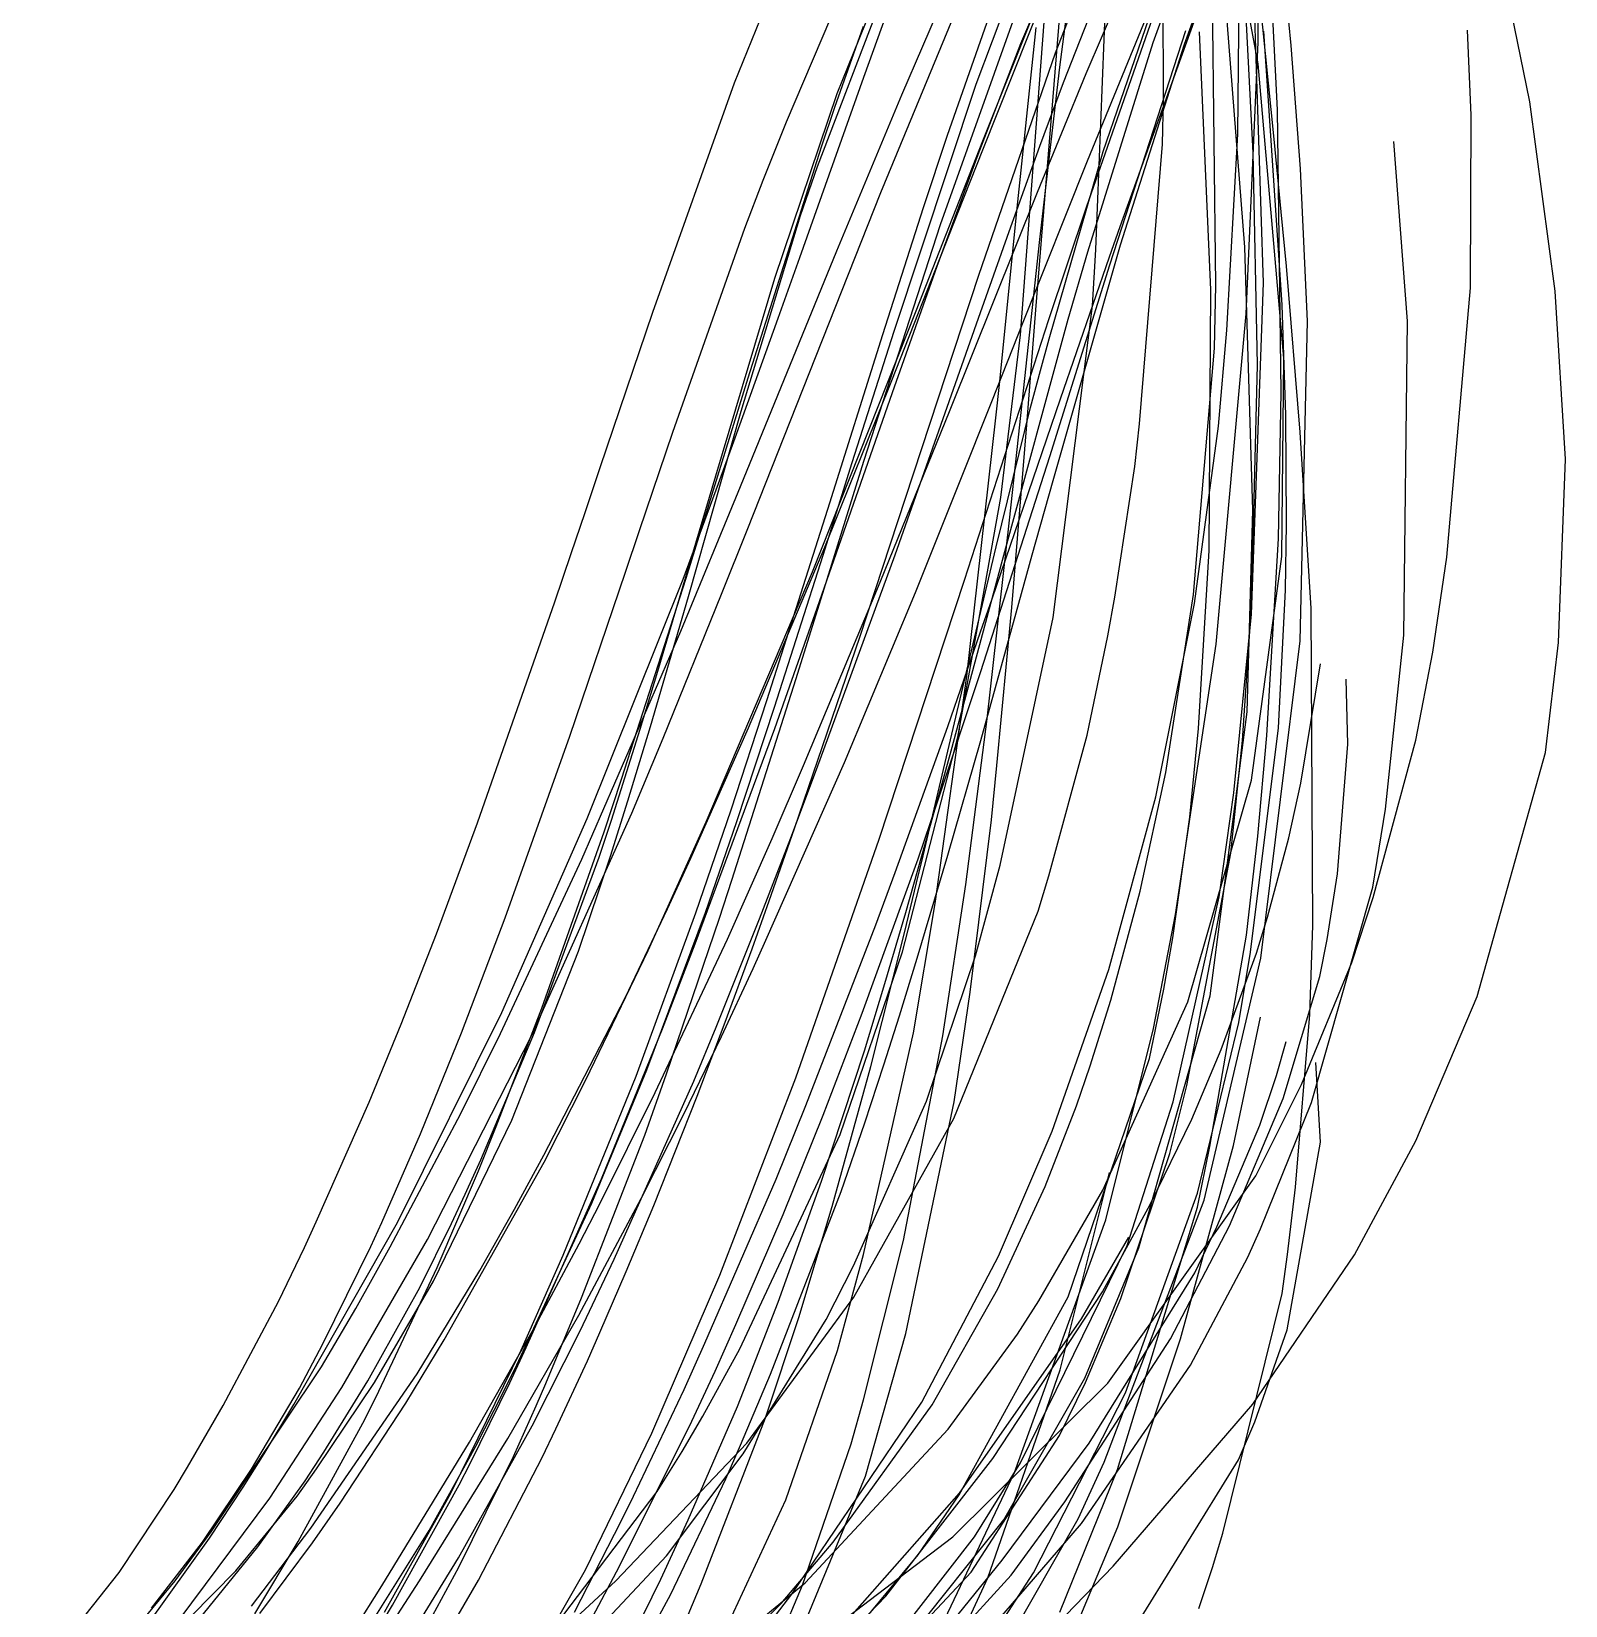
# Model space of a CAD drawing. Header units: metres. Extents: x -307 to 280, y -97 to 158.
# Drawn here: x -217.1 to -157.4, y -1 to 60.2 of the extents above; entities that cross this region are included whole.
import ezdxf

# ---------------------------------------------------------------- set-up
doc = ezdxf.new("R2010")
doc.units = ezdxf.units.M

msp = doc.modelspace()

# ---------------------------------------------------------------- linework, layer by layer
for p, q in [((-169.377, 58.934, -1506.978), (-171.909, 72.442, -1498.086)), ((-169.388, 59.781, -1478.871), (-169.228, 72.316, -1467.959)), ((-158.823, 57.464, -1500.687), (-161.375, 69.963, -1491.151)), ((-173.061, 57.547, -1491.134), (-173.103, 69.045, -1482.894)), ((-178.609, 59.725, -1473.738), (-174.952, 68.407, -1461.247)), ((-189.745, 58.196, -1456.198), (-185.936, 67.622, -1442.926)), ((-169.575, 55.479, -1493.192), (-170.204, 67.538, -1485.144)), ((-177.262, 59.366, -1474.58), (-174.282, 67.063, -1463.637)), ((-180.348, 58.146, -1492.619), (-177.212, 66.488, -1480.963)), ((-180.095, 55.946, -1466.138), (-176.423, 65.112, -1455.04)), ((-176.95, 58.209, -1476.617), (-174.526, 64.399, -1467.972)), ((-176.069, 58.561, -1483.166), (-173.568, 64.408, -1473.922)), ((-176.026, 55.162, -1485.32), (-172.266, 64.329, -1471.349)), ((-173.468, 59.77, -1467.06), (-171.794, 64.396, -1459.931)), ((-169.18, 50.417, -1497.05), (-169.615, 63.699, -1488.43)), ((-175.416, 55.526, -1472.607), (-172.782, 63.182, -1460.743)), ((-172.25, 59.705, -1466.001), (-170.903, 63.406, -1460.29)), ((-183.247, 57.732, -1461.683), (-181.128, 62.638, -1455.62)), ((-175.696, 51.718, -1499.901), (-175.257, 62.675, -1493.942)), ((-171.03, 50.32, -1494.855), (-171.173, 62.605, -1486.37)), ((-170.178, 56.208, -1498.165), (-170.116, 62.677, -1494.543)), ((-168.098, 59.654, -1480.528), (-168.379, 62.55, -1477.794)), ((-187.732, 56.682, -1470.608), (-185.347, 62.283, -1462.395)), ((-176.065, 53.361, -1472.963), (-172.897, 62.408, -1462.646)), ((-168.762, 56.009, -1475.822), (-169.4, 62.27, -1470.05)), ((-186.525, 54.952, -1467.462), (-184.017, 61.491, -1457.877)), ((-184.061, 53.929, -1464.965), (-180.947, 61.46, -1455.668)), ((-181.744, 52.685, -1490.266), (-178.522, 61.722, -1478.643)), ((-181.46, 56.162, -1497.151), (-179.571, 61.575, -1489.859)), ((-180.094, 55.59, -1466.338), (-177.699, 61.592, -1458.955)), ((-178.632, 48.395, -1501.856), (-177.644, 61.408, -1494.378)), ((-174.751, 52.613, -1489.714), (-171.496, 61.642, -1476.502)), ((-169.899, 51.808, -1503.01), (-170.659, 61.452, -1496.98)), ((-168.629, 57.153, -1479.068), (-168.862, 61.628, -1475.328)), ((-185.755, 57.785, -1457.133), (-184.438, 61.045, -1452.164)), ((-184.715, 58.418, -1464.867), (-183.819, 60.897, -1461.858)), ((-178.024, 49.374, -1477.588), (-177.095, 60.843, -1465.293)), ((-185.844, 57.256, -1491.239), (-184.733, 60.407, -1486.935)), ((-178.778, 53.082, -1470.297), (-178.012, 60.357, -1462.318)), ((-177.093, 58.809, -1461.772), (-176.859, 60.593, -1459.807)), ((-175.149, 51.122, -1489.995), (-172.194, 60.235, -1476.784)), ((-171.228, 50.151, -1502.811), (-171.662, 60.181, -1496.611)), ((-168.45, 49.564, -1489.497), (-169.158, 60.211, -1481.014)), ((-161.104, 56.944, -1493.33), (-161.236, 60.242, -1491.181)), ((-180.276, 55.409, -1479.61), (-178.609, 59.725, -1473.738)), ((-176.006, 51.625, -1479.105), (-173.468, 59.77, -1467.06)), ((-174.734, 51.904, -1477.58), (-172.25, 59.705, -1466.001)), ((-169.845, 49.216, -1487.096), (-169.388, 59.781, -1478.871)), ((-167.733, 54.855, -1484.798), (-168.098, 59.654, -1480.528)), ((-180.246, 50.714, -1485.786), (-177.262, 59.366, -1474.58)), ((-177.877, 52.106, -1468.916), (-177.093, 58.809, -1461.772)), ((-168.379, 47.49, -1513.726), (-169.377, 58.934, -1506.978)), ((-192.921, 49.276, -1468.102), (-189.745, 58.196, -1456.198)), ((-187.21, 51.403, -1473.068), (-184.715, 58.418, -1464.867)), ((-177.968, 53.944, -1490.264), (-176.069, 58.561, -1483.166)), ((-177.873, 55.738, -1479.936), (-176.95, 58.209, -1476.617)), ((-188.178, 50.607, -1467.32), (-185.755, 57.785, -1457.133)), ((-185.768, 51.666, -1468.887), (-183.247, 57.732, -1461.683)), ((-183.544, 48.539, -1504.884), (-180.348, 58.146, -1492.619)), ((-173.098, 55.81, -1492.314), (-173.061, 57.547, -1491.134)), ((-186.372, 55.708, -1493.303), (-185.844, 57.256, -1491.239)), ((-168.485, 46.166, -1487.4), (-168.629, 57.153, -1479.068)), ((-161.119, 50.229, -1497.58), (-161.104, 56.944, -1493.33)), ((-157.827, 50.097, -1506.142), (-158.823, 57.464, -1500.687)), ((-188.632, 54.415, -1473.807), (-187.732, 56.682, -1470.608)), ((-189.219, 46.723, -1504.295), (-186.372, 55.708, -1493.303)), ((-182.68, 49.339, -1473.735), (-180.095, 55.946, -1466.138)), ((-182.396, 53.357, -1500.794), (-181.46, 56.162, -1497.151)), ((-179.073, 52.422, -1484.238), (-177.873, 55.738, -1479.936)), ((-173.996, 44.938, -1498.973), (-173.098, 55.81, -1492.314)), ((-170.598, 48.579, -1501.85), (-170.178, 56.208, -1498.165)), ((-168.485, 53.187, -1478.352), (-168.762, 56.009, -1475.822)), ((-163.572, 48.937, -1506.434), (-164.101, 55.915, -1500.234)), ((-181.868, 51.07, -1485.253), (-180.276, 55.409, -1479.61)), ((-181.047, 53.17, -1469.247), (-180.094, 55.59, -1466.338)), ((-178.521, 48.891, -1494.589), (-176.026, 55.162, -1485.32)), ((-177.517, 48.244, -1483.385), (-175.416, 55.526, -1472.607)), ((-169.41, 47.234, -1498.506), (-169.575, 55.479, -1493.192)), ((-187.184, 53.046, -1470.144), (-186.525, 54.952, -1467.462)), ((-167.46, 48.936, -1489.661), (-167.733, 54.855, -1484.798)), ((-189.343, 52.55, -1476.375), (-188.632, 54.415, -1473.807)), ((-187.59, 45.036, -1475.34), (-184.061, 53.929, -1464.965)), ((-181.367, 45.485, -1502.662), (-177.968, 53.944, -1490.264)), ((-183.985, 48.413, -1506.911), (-182.396, 53.357, -1500.794)), ((-177.527, 48.991, -1477.725), (-176.065, 53.361, -1472.963)), ((-189.487, 45.437, -1480.072), (-187.184, 53.046, -1470.144)), ((-184.714, 43.484, -1500.928), (-181.744, 52.685, -1490.266)), ((-183.625, 46.626, -1476.829), (-181.047, 53.17, -1469.247)), ((-179.436, 46.585, -1477.186), (-178.778, 53.082, -1470.297)), ((-168.285, 51.071, -1480.218), (-168.485, 53.187, -1478.352)), ((-192.143, 44.612, -1486.527), (-189.343, 52.55, -1476.375)), ((-180.265, 49.054, -1488.445), (-179.073, 52.422, -1484.238)), ((-178.757, 43.945, -1477.287), (-177.877, 52.106, -1468.916)), ((-175.167, 51.43, -1491.41), (-174.751, 52.613, -1489.714)), ((-189.514, 42.5, -1479.186), (-185.768, 51.666, -1468.887)), ((-177.362, 42.735, -1490.538), (-174.734, 51.904, -1477.58)), ((-177.065, 45.917, -1499.092), (-175.167, 51.43, -1491.41)), ((-176.768, 49.011, -1482.885), (-176.006, 51.625, -1479.105)), ((-175.832, 49.521, -1500.998), (-175.696, 51.718, -1499.901)), ((-169.595, 41.584, -1508.785), (-169.899, 51.808, -1503.01)), ((-188.049, 49.042, -1475.766), (-187.21, 51.403, -1473.068)), ((-183.608, 46.157, -1491.331), (-181.868, 51.07, -1485.253)), ((-177.488, 43.675, -1500.276), (-175.149, 51.122, -1489.995)), ((-167.751, 44.616, -1485.71), (-168.285, 51.071, -1480.218)), ((-190.474, 42.922, -1477.34), (-188.178, 50.607, -1467.32)), ((-183.098, 42.048, -1495.978), (-180.246, 50.714, -1485.786)), ((-171.084, 47.881, -1496.45), (-171.03, 50.32, -1494.855)), ((-169.642, 37.544, -1505.047), (-169.18, 50.417, -1497.05)), ((-162.05, 39.76, -1503.909), (-161.119, 50.229, -1497.58)), ((-171.292, 40.013, -1508.444), (-171.228, 50.151, -1502.811)), ((-157.429, 43.561, -1510.799), (-157.827, 50.097, -1506.142)), ((-194.97, 43.246, -1475.833), (-192.921, 49.276, -1468.102)), ((-189.721, 44.398, -1480.943), (-188.049, 49.042, -1475.766)), ((-186.72, 39.19, -1484.681), (-182.68, 49.339, -1473.735)), ((-183.503, 39.851, -1498.977), (-180.265, 49.054, -1488.445)), ((-180.808, 38.864, -1488.073), (-177.527, 48.991, -1477.725)), ((-179.276, 39.826, -1495.618), (-176.768, 49.011, -1482.885)), ((-178.375, 44.9, -1482.227), (-178.024, 49.374, -1477.588)), ((-177.351, 37.406, -1506.006), (-175.832, 49.521, -1500.998)), ((-171.016, 36.365, -1495.967), (-169.845, 49.216, -1487.096)), ((-168.308, 45.276, -1492.58), (-168.45, 49.564, -1489.497)), ((-186.118, 41.617, -1514.73), (-183.985, 48.413, -1506.911)), ((-185.168, 43.438, -1510.992), (-183.544, 48.539, -1504.884)), ((-179.741, 45.809, -1499.06), (-178.521, 48.891, -1494.589)), ((-179.392, 42.069, -1504.884), (-178.632, 48.395, -1501.856)), ((-170.924, 44.845, -1503.478), (-170.598, 48.579, -1501.85)), ((-167.745, 36.506, -1498.376), (-167.46, 48.936, -1489.661)), ((-163.715, 36.716, -1516.505), (-163.572, 48.937, -1506.434)), ((-177.852, 47.013, -1485.177), (-177.517, 48.244, -1483.385)), ((-171.893, 38.302, -1502.198), (-171.084, 47.881, -1496.45)), ((-169.648, 37.853, -1504.388), (-169.41, 47.234, -1498.506)), ((-168.469, 39.782, -1517.826), (-168.379, 47.49, -1513.726)), ((-191.631, 38.933, -1512.896), (-189.219, 46.723, -1504.295)), ((-186.234, 40.144, -1484.014), (-183.625, 46.626, -1476.829)), ((-179.58, 45.167, -1478.671), (-179.436, 46.585, -1477.186)), ((-178.234, 45.574, -1487.253), (-177.852, 47.013, -1485.177)), ((-186.442, 38.034, -1500.619), (-183.608, 46.157, -1491.331)), ((-179.732, 38.138, -1509.397), (-177.065, 45.917, -1499.092)), ((-168.598, 40.486, -1491.398), (-168.485, 46.166, -1487.4)), ((-191.541, 38.228, -1488.726), (-189.487, 45.437, -1480.072)), ((-184.079, 38.781, -1511.955), (-181.367, 45.485, -1502.662)), ((-180.994, 42.653, -1503.563), (-179.741, 45.809, -1499.06)), ((-179.579, 40.157, -1494.852), (-178.234, 45.574, -1487.253)), ((-189.235, 40.871, -1480.024), (-187.59, 45.036, -1475.34)), ((-180.71, 35.126, -1488.879), (-179.58, 45.167, -1478.671)), ((-178.964, 37.803, -1489.363), (-178.375, 44.9, -1482.227)), ((-174.186, 43.282, -1499.939), (-173.996, 44.938, -1498.973)), ((-171.853, 37.946, -1506.088), (-170.924, 44.845, -1503.478)), ((-168.282, 41.057, -1495.388), (-168.308, 45.276, -1492.58)), ((-193.443, 40.794, -1491.145), (-192.143, 44.612, -1486.527)), ((-190.369, 42.617, -1482.895), (-189.721, 44.398, -1480.943)), ((-167.328, 37.756, -1491.309), (-167.751, 44.616, -1485.71)), ((-186.267, 38.517, -1506.291), (-184.714, 43.484, -1500.928)), ((-180.168, 35.309, -1511.198), (-177.488, 43.675, -1500.276)), ((-179.051, 41.197, -1480.056), (-178.757, 43.945, -1477.287)), ((-157.697, 36.434, -1515.579), (-157.429, 43.561, -1510.799)), ((-195.561, 41.493, -1478.043), (-194.97, 43.246, -1475.833)), ((-192.766, 35.195, -1486.612), (-190.474, 42.922, -1477.34)), ((-186.307, 39.827, -1515.131), (-185.168, 43.438, -1510.992)), ((-174.961, 38.197, -1502.756), (-174.186, 43.282, -1499.939)), ((-191.841, 36.87, -1485.246), (-189.514, 42.5, -1479.186)), ((-191.752, 38.899, -1486.892), (-190.369, 42.617, -1482.895)), ((-182.712, 38.379, -1509.515), (-180.994, 42.653, -1503.563)), ((-178.168, 39.841, -1494.524), (-177.362, 42.735, -1490.538)), ((-184.865, 36.683, -1501.852), (-183.098, 42.048, -1495.978)), ((-181.068, 32.761, -1508.462), (-179.392, 42.069, -1504.884)), ((-196.098, 39.895, -1480.036), (-195.561, 41.493, -1478.043)), ((-188.487, 34.178, -1522.527), (-186.118, 41.617, -1514.73)), ((-179.928, 33.47, -1487.659), (-179.051, 41.197, -1480.056)), ((-169.813, 33.745, -1512.858), (-169.595, 41.584, -1508.785)), ((-168.32, 38.474, -1497.011), (-168.282, 41.057, -1495.388)), ((-193.99, 39.173, -1493.057), (-193.443, 40.794, -1491.145)), ((-190.252, 38.309, -1482.847), (-189.235, 40.871, -1480.024)), ((-169.051, 32.82, -1496.391), (-168.598, 40.486, -1491.398)), ((-196.732, 38.012, -1482.36), (-196.098, 39.895, -1480.036)), ((-189.201, 33.113, -1491.44), (-186.234, 40.144, -1484.014)), ((-188.194, 33.927, -1521.478), (-186.307, 39.827, -1515.131)), ((-186.556, 31.497, -1507.611), (-183.503, 39.851, -1498.977)), ((-180.771, 35.126, -1501.672), (-179.579, 40.157, -1494.852)), ((-180.48, 35.35, -1501.613), (-179.276, 39.826, -1495.618)), ((-178.792, 37.586, -1497.583), (-178.168, 39.841, -1494.524)), ((-171.703, 33.096, -1511.994), (-171.292, 40.013, -1508.444)), ((-196.16, 32.789, -1500.17), (-193.99, 39.173, -1493.057)), ((-190.855, 29.456, -1494.494), (-186.72, 39.19, -1484.681)), ((-169.636, 31.082, -1521.885), (-168.469, 39.782, -1517.826)), ((-162.596, 36.065, -1506.085), (-162.05, 39.76, -1503.909)), ((-195.483, 29.586, -1496.402), (-191.752, 38.899, -1486.892)), ((-194.139, 31.122, -1520.636), (-191.631, 38.933, -1512.896)), ((-187.064, 31.647, -1521.147), (-184.079, 38.781, -1511.955)), ((-184.117, 28.782, -1497.678), (-180.808, 38.864, -1488.073)), ((-199.747, 29.423, -1492.503), (-196.732, 38.012, -1482.36)), ((-193.016, 33.168, -1494.445), (-191.541, 38.228, -1488.726)), ((-192.524, 32.716, -1488.801), (-190.252, 38.309, -1482.847)), ((-188.186, 33.092, -1505.911), (-186.442, 38.034, -1500.619)), ((-187.349, 35.037, -1509.875), (-186.267, 38.517, -1506.291)), ((-185.467, 31.767, -1518.293), (-182.712, 38.379, -1509.515)), ((-180.177, 36.846, -1511.071), (-179.732, 38.138, -1509.397)), ((-175.226, 36.693, -1503.564), (-174.961, 38.197, -1502.756)), ((-172.976, 31.386, -1506.005), (-171.893, 38.302, -1502.198)), ((-168.593, 33.113, -1500.084), (-168.32, 38.474, -1497.011)), ((-180.174, 32.625, -1504.13), (-178.792, 37.586, -1497.583)), ((-179.542, 31.655, -1495.378), (-178.964, 37.803, -1489.363)), ((-179.42, 27.776, -1509.196), (-177.351, 37.406, -1506.006)), ((-173.358, 30.431, -1508.434), (-171.853, 37.946, -1506.088)), ((-170.324, 30.59, -1509.257), (-169.642, 37.544, -1505.047)), ((-169.994, 32.629, -1507.607), (-169.648, 37.853, -1504.388)), ((-167.259, 25.427, -1500.799), (-167.328, 37.756, -1491.309)), ((-195.693, 28.004, -1494.297), (-191.841, 36.87, -1485.246)), ((-181.458, 33.173, -1515.711), (-180.177, 36.846, -1511.071)), ((-187.414, 29.199, -1509.381), (-184.865, 36.683, -1501.852)), ((-176.039, 32.832, -1505.556), (-175.226, 36.693, -1503.564)), ((-172.604, 25.857, -1502.436), (-171.016, 36.365, -1495.967)), ((-169.278, 24.165, -1505.423), (-167.745, 36.506, -1498.376)), ((-164.43, 29.955, -1521.522), (-163.715, 36.716, -1516.505)), ((-158.212, 32.159, -1518.282), (-157.697, 36.434, -1515.579)), ((-167.73, 30.964, -1520.137), (-166.962, 35.607, -1517.151)), ((-163.252, 32.639, -1508.067), (-162.596, 36.065, -1506.085)), ((-193.416, 33.063, -1489.076), (-192.766, 35.195, -1486.612)), ((-189.849, 27.192, -1517.291), (-187.349, 35.037, -1509.875)), ((-182.417, 28.135, -1510.701), (-180.771, 35.126, -1501.672)), ((-181.948, 26.291, -1497.588), (-180.71, 35.126, -1488.879)), ((-181.867, 30.206, -1517.551), (-180.168, 35.309, -1511.198)), ((-181.329, 32.219, -1505.713), (-180.48, 35.35, -1501.613)), ((-165.899, 32.488, -1518.487), (-165.96, 35.012, -1516.806)), ((-189.881, 29.932, -1526.663), (-188.487, 34.178, -1522.527)), ((-189.665, 29.481, -1525.967), (-188.194, 33.927, -1521.478)), ((-171.251, 22.702, -1518.049), (-169.813, 33.745, -1512.858)), ((-194.54, 29.521, -1493.037), (-193.416, 33.063, -1489.076)), ((-193.892, 30.279, -1497.595), (-193.016, 33.168, -1494.445)), ((-191.453, 28.052, -1496.575), (-189.201, 33.113, -1491.44)), ((-191.279, 24.719, -1514.081), (-188.186, 33.092, -1505.911)), ((-183.502, 27.486, -1522.554), (-181.458, 33.173, -1515.711)), ((-180.757, 27.021, -1493.873), (-179.928, 33.47, -1487.659)), ((-172.035, 29.647, -1513.687), (-171.703, 33.096, -1511.994)), ((-169.677, 24.396, -1504.314), (-168.593, 33.113, -1500.084)), ((-198.674, 25.734, -1507.464), (-196.16, 32.789, -1500.17)), ((-193.738, 29.801, -1491.822), (-192.524, 32.716, -1488.801)), ((-183.213, 24.406, -1510.931), (-181.068, 32.761, -1508.462)), ((-181.45, 28.164, -1509.823), (-180.174, 32.625, -1504.13)), ((-177.525, 27.364, -1508.206), (-176.039, 32.832, -1505.556)), ((-170.447, 28.241, -1510.275), (-169.994, 32.629, -1507.607)), ((-169.399, 28.9, -1498.807), (-169.051, 32.82, -1496.391)), ((-166.293, 27.442, -1521.331), (-165.899, 32.488, -1518.487)), ((-164.91, 26.526, -1511.503), (-163.252, 32.639, -1508.067)), ((-181.842, 30.346, -1508.128), (-181.329, 32.219, -1505.713)), ((-160.869, 22.668, -1523.51), (-158.212, 32.159, -1518.282)), ((-188.525, 24.862, -1526.769), (-185.467, 31.767, -1518.293)), ((-188.283, 28.812, -1524.618), (-187.064, 31.647, -1521.147)), ((-187.555, 28.84, -1510.217), (-186.556, 31.497, -1507.611)), ((-179.758, 29.538, -1497.422), (-179.542, 31.655, -1495.378)), ((-173.968, 26.765, -1508.396), (-172.976, 31.386, -1506.005)), ((-194.817, 29.071, -1522.563), (-194.139, 31.122, -1520.636)), ((-172.114, 22.458, -1525.253), (-169.636, 31.082, -1521.885)), ((-168.188, 28.84, -1521.381), (-167.73, 30.964, -1520.137)), ((-194.57, 28.123, -1499.891), (-193.892, 30.279, -1497.595)), ((-183.089, 25.942, -1513.642), (-181.842, 30.346, -1508.128)), ((-182.613, 28.022, -1520.2), (-181.867, 30.206, -1517.551)), ((-175.188, 23.721, -1510.131), (-173.358, 30.431, -1508.434)), ((-170.896, 26.551, -1511.664), (-170.324, 30.59, -1509.257)), ((-201.345, 25.107, -1497.417), (-199.747, 29.423, -1492.503)), ((-198.803, 22.051, -1503.677), (-195.483, 29.586, -1496.402)), ((-197.641, 21.145, -1500.303), (-193.738, 29.801, -1491.822)), ((-195.009, 28.091, -1494.605), (-194.54, 29.521, -1493.037)), ((-193.11, 24.461, -1499.314), (-190.855, 29.456, -1494.494)), ((-191.248, 25.92, -1530.319), (-189.881, 29.932, -1526.663)), ((-190.884, 25.94, -1529.346), (-189.665, 29.481, -1525.967)), ((-180.578, 22.839, -1503.743), (-179.758, 29.538, -1497.422)), ((-172.7, 24.953, -1515.889), (-172.035, 29.647, -1513.687)), ((-164.924, 26.919, -1523.614), (-164.43, 29.955, -1521.522)), ((-197.248, 22.219, -1528.412), (-194.817, 29.071, -1522.563)), ((-190.021, 24.901, -1529.133), (-188.283, 28.812, -1524.618)), ((-188.773, 25.688, -1513.186), (-187.555, 28.84, -1510.217)), ((-188.399, 26.39, -1512.066), (-187.414, 29.199, -1509.381)), ((-187.363, 19.505, -1505.977), (-184.117, 28.782, -1497.678)), ((-169.841, 25.053, -1501.073), (-169.399, 28.9, -1498.807)), ((-169.02, 25.755, -1523.001), (-168.188, 28.84, -1521.381)), ((-182.642, 24.164, -1514.754), (-181.45, 28.164, -1509.823)), ((-172.16, 19.214, -1515.609), (-170.447, 28.241, -1510.275)), ((-198.857, 21.235, -1500.867), (-195.693, 28.004, -1494.297)), ((-197.523, 21.27, -1501.702), (-195.009, 28.091, -1494.605)), ((-195.815, 24.429, -1503.697), (-194.57, 28.123, -1499.891)), ((-192.358, 26.079, -1498.536), (-191.453, 28.052, -1496.575)), ((-184.779, 22.023, -1527.09), (-182.613, 28.022, -1520.2)), ((-182.666, 27.088, -1512.026), (-182.417, 28.135, -1510.701)), ((-180.373, 24.248, -1510.229), (-179.42, 27.776, -1509.196)), ((-190.328, 25.719, -1518.627), (-189.849, 27.192, -1517.291)), ((-184.25, 25.452, -1524.926), (-183.502, 27.486, -1522.554)), ((-183.134, 25.143, -1514.451), (-182.666, 27.088, -1512.026)), ((-181.641, 21.146, -1499.44), (-180.757, 27.021, -1493.873)), ((-177.943, 25.991, -1508.851), (-177.525, 27.364, -1508.206)), ((-166.695, 24.887, -1522.576), (-166.293, 27.442, -1521.331)), ((-189.067, 24.519, -1513.804), (-188.399, 26.39, -1512.066)), ((-175.112, 22.531, -1510.471), (-173.968, 26.765, -1508.396)), ((-172.689, 18.574, -1516.287), (-170.896, 26.551, -1511.664)), ((-167.313, 18.543, -1528.387), (-164.924, 26.919, -1523.614)), ((-165.743, 23.991, -1512.901), (-164.91, 26.526, -1511.503)), ((-200.373, 21.251, -1511.844), (-198.674, 25.734, -1507.464)), ((-193.994, 22.646, -1501.867), (-192.358, 26.079, -1498.536)), ((-193.571, 19.574, -1535.501), (-191.248, 25.92, -1530.319)), ((-193.165, 19.818, -1534.664), (-190.884, 25.94, -1529.346)), ((-192.396, 19.661, -1523.736), (-190.328, 25.719, -1518.627)), ((-183.9, 23.179, -1517.007), (-183.089, 25.942, -1513.642)), ((-182.793, 21.258, -1502.451), (-181.948, 26.291, -1497.588)), ((-181.224, 17.93, -1512.336), (-177.943, 25.991, -1508.851)), ((-173.454, 21.421, -1504.989), (-172.604, 25.857, -1502.436)), ((-169.447, 24.354, -1523.682), (-169.02, 25.755, -1523.001)), ((-202.713, 21.591, -1501.314), (-201.345, 25.107, -1497.417)), ((-190.468, 21.472, -1516.941), (-188.773, 25.688, -1513.186)), ((-186.974, 18.43, -1532.518), (-184.25, 25.452, -1524.926)), ((-184.444, 19.951, -1520.653), (-183.134, 25.143, -1514.451)), ((-167.37, 21.97, -1503.382), (-167.259, 25.427, -1500.799)), ((-192.834, 18.932, -1535.281), (-190.021, 24.901, -1529.133)), ((-192.546, 21.419, -1517.105), (-191.279, 24.719, -1514.081)), ((-190.109, 21.675, -1516.35), (-189.067, 24.519, -1513.804)), ((-189.029, 23.754, -1528.079), (-188.525, 24.862, -1526.769)), ((-173.046, 22.953, -1516.802), (-172.7, 24.953, -1515.889)), ((-171.259, 16.832, -1505.511), (-169.841, 25.053, -1501.073)), ((-166.985, 23.447, -1523.218), (-166.695, 24.887, -1522.576)), ((-198.411, 17.86, -1510.102), (-195.815, 24.429, -1503.697)), ((-195.53, 19.426, -1503.996), (-193.11, 24.461, -1499.314)), ((-185.644, 17.304, -1512.503), (-183.213, 24.406, -1510.931)), ((-183.334, 21.922, -1517.451), (-182.642, 24.164, -1514.754)), ((-182.286, 18.598, -1511.671), (-180.373, 24.248, -1510.229)), ((-171.477, 14.75, -1509.81), (-169.278, 24.165, -1505.423)), ((-170.823, 20.604, -1525.261), (-169.447, 24.354, -1523.682)), ((-170.141, 21.661, -1505.515), (-169.677, 24.396, -1504.314)), ((-167.696, 19.246, -1515.451), (-165.743, 23.991, -1512.901)), ((-190.261, 21.114, -1531.081), (-189.029, 23.754, -1528.079)), ((-177.401, 17.438, -1511.391), (-175.188, 23.721, -1510.131)), ((-168.416, 18.7, -1524.924), (-166.985, 23.447, -1523.218)), ((-184.7, 20.553, -1520.124), (-183.9, 23.179, -1517.007)), ((-181.205, 18.57, -1507.689), (-180.578, 22.839, -1503.743)), ((-174.018, 12.894, -1522.192), (-171.251, 22.702, -1518.049)), ((-173.603, 20.26, -1517.998), (-173.046, 22.953, -1516.802)), ((-163.252, 17.058, -1526.17), (-160.869, 22.668, -1523.51)), ((-202.856, 13.884, -1511.058), (-198.803, 22.051, -1503.677)), ((-199.014, 17.619, -1531.958), (-197.248, 22.219, -1528.412)), ((-197.167, 16.499, -1507.572), (-193.994, 22.646, -1501.867)), ((-175.913, 19.973, -1511.676), (-175.112, 22.531, -1510.471)), ((-175.419, 15.137, -1527.561), (-172.114, 22.458, -1525.253)), ((-203.953, 18.561, -1504.591), (-202.713, 21.591, -1501.314)), ((-191.333, 19.384, -1518.729), (-190.468, 21.472, -1516.941)), ((-191.198, 18.798, -1518.82), (-190.109, 21.675, -1516.35)), ((-186.296, 18.054, -1531.392), (-184.779, 22.023, -1527.09)), ((-183.939, 20.014, -1519.697), (-183.334, 21.922, -1517.451)), ((-171.746, 15.021, -1508.032), (-170.141, 21.661, -1505.515)), ((-170.343, 16.882, -1524.098), (-169.296, 21.866, -1521.401)), ((-167.928, 15.253, -1508.254), (-167.37, 21.97, -1503.382)), ((-201.961, 17.332, -1515.5), (-200.373, 21.251, -1511.844)), ((-201.687, 13.226, -1507.525), (-197.641, 21.145, -1500.303)), ((-200.392, 18.115, -1503.805), (-198.857, 21.235, -1500.867)), ((-199.621, 16.315, -1506.604), (-197.523, 21.27, -1501.702)), ((-194.926, 15.574, -1522.053), (-192.546, 21.419, -1517.105)), ((-191.72, 18.099, -1534.308), (-190.261, 21.114, -1531.081)), ((-184.728, 12.634, -1510.551), (-182.793, 21.258, -1502.451)), ((-183.18, 13.176, -1506.855), (-181.641, 21.146, -1499.44)), ((-175.313, 13.979, -1508.933), (-173.454, 21.421, -1504.989)), ((-168.671, 19.593, -1524.912), (-168.296, 20.916, -1524.401)), ((-186.361, 15.491, -1525.832), (-184.7, 20.553, -1520.124)), ((-176.768, 10.995, -1521.785), (-173.603, 20.26, -1517.998)), ((-171.969, 17.901, -1526.244), (-170.823, 20.604, -1525.261)), ((-195.294, 14.629, -1538.685), (-193.165, 19.818, -1534.664)), ((-193.242, 17.281, -1525.639), (-192.396, 19.661, -1523.736)), ((-185.945, 14.505, -1526.771), (-184.444, 19.951, -1520.653)), ((-184.68, 17.755, -1522.293), (-183.939, 20.014, -1519.697)), ((-176.446, 18.412, -1512.393), (-175.913, 19.973, -1511.676)), ((-169.314, 17.661, -1525.576), (-168.671, 19.593, -1524.912)), ((-166.961, 17.006, -1509.513), (-167.141, 20.104, -1506.835)), ((-197.151, 16.226, -1506.888), (-195.53, 19.426, -1503.996)), ((-196.415, 12.608, -1540.337), (-193.571, 19.574, -1535.501)), ((-194.433, 12.455, -1524.137), (-191.333, 19.384, -1518.729)), ((-190.32, 11.828, -1512.486), (-187.363, 19.505, -1505.977)), ((-172.816, 16.571, -1517.141), (-172.16, 19.214, -1515.609)), ((-169.475, 15.69, -1517.311), (-167.696, 19.246, -1515.451)), ((-206.015, 13.914, -1509.435), (-203.953, 18.561, -1504.591)), ((-194.978, 14.637, -1539.162), (-192.834, 18.932, -1535.281)), ((-192.891, 14.544, -1522.256), (-191.198, 18.798, -1518.82)), ((-188.13, 15.57, -1535.423), (-186.974, 18.43, -1532.518)), ((-185.125, 12.198, -1513.019), (-182.286, 18.598, -1511.671)), ((-183.082, 9.569, -1515.705), (-181.205, 18.57, -1507.689)), ((-177.664, 15.279, -1513.776), (-176.446, 18.412, -1512.393)), ((-174.477, 12.985, -1519.421), (-172.689, 18.574, -1516.287)), ((-170.495, 13.749, -1526.254), (-168.416, 18.7, -1524.924)), ((-169.29, 13.634, -1530.637), (-167.313, 18.543, -1528.387)), ((-203.138, 12.931, -1508.505), (-200.392, 18.115, -1503.805)), ((-201.462, 11.599, -1515.844), (-198.411, 17.86, -1510.102)), ((-193.376, 14.819, -1537.542), (-191.72, 18.099, -1534.308)), ((-187.852, 14.198, -1535.322), (-186.296, 18.054, -1531.392)), ((-185.595, 15.09, -1525.258), (-184.68, 17.755, -1522.293)), ((-185.111, 10.98, -1515.031), (-181.224, 17.93, -1512.336)), ((-173.577, 14.581, -1527.268), (-171.969, 17.901, -1526.244)), ((-203.468, 13.878, -1518.584), (-201.961, 17.332, -1515.5)), ((-199.708, 15.89, -1533.22), (-199.014, 17.619, -1531.958)), ((-195.694, 10.946, -1530.226), (-193.242, 17.281, -1525.639)), ((-189.543, 8.973, -1513.69), (-185.644, 17.304, -1512.503)), ((-179.488, 12.569, -1512.165), (-177.401, 17.438, -1511.391)), ((-170.987, 13.712, -1526.646), (-169.314, 17.661, -1525.576)), ((-174.72, 10.921, -1520.313), (-172.816, 16.571, -1517.141)), ((-172.398, 9.353, -1527.158), (-170.343, 16.882, -1524.098)), ((-171.748, 14.472, -1506.722), (-171.259, 16.832, -1505.511)), ((-168.255, 9.706, -1514.677), (-166.961, 17.006, -1509.513)), ((-165.638, 12.627, -1528.004), (-163.252, 17.058, -1526.17)), ((-201.04, 9.322, -1512.819), (-197.151, 16.226, -1506.888)), ((-200.223, 14.978, -1507.9), (-199.621, 16.315, -1506.604)), ((-198.306, 14.4, -1509.467), (-197.167, 16.499, -1507.572)), ((-201.311, 12.135, -1535.742), (-199.708, 15.89, -1533.22)), ((-197.851, 9.018, -1526.999), (-194.926, 15.574, -1522.053)), ((-190.899, 9.183, -1541.205), (-188.13, 15.57, -1535.423)), ((-188.053, 10.788, -1530.788), (-186.361, 15.491, -1525.832)), ((-177.09, 8.153, -1525.934), (-175.159, 15.83, -1522.754)), ((-175.236, 7.632, -1521.247), (-169.475, 15.69, -1517.311)), ((-200.754, 13.839, -1508.992), (-200.223, 14.978, -1507.9)), ((-195.807, 10.283, -1541.429), (-193.376, 14.819, -1537.542)), ((-188.351, 7.982, -1532.447), (-185.595, 15.09, -1525.258)), ((-179.505, 11.297, -1515.434), (-177.664, 15.279, -1513.776)), ((-177.91, 10.835, -1528.682), (-175.419, 15.137, -1527.561)), ((-175.37, 4.566, -1513.504), (-171.477, 14.75, -1509.81)), ((-174.543, 7.262, -1510.387), (-171.746, 15.021, -1508.032)), ((-168.242, 12.631, -1510.121), (-167.928, 15.253, -1508.254)), ((-199.655, 12.014, -1511.576), (-198.306, 14.4, -1509.467)), ((-198.215, 8.352, -1542.812), (-195.294, 14.629, -1538.685)), ((-195.795, 13.048, -1540.492), (-194.978, 14.637, -1539.162)), ((-193.959, 11.974, -1524.228), (-192.891, 14.544, -1522.256)), ((-189.693, 9.916, -1539.344), (-187.852, 14.198, -1535.322)), ((-187.252, 10.189, -1531.322), (-185.945, 14.505, -1526.771)), ((-175.441, 11.18, -1528.143), (-173.577, 14.581, -1527.268)), ((-174.85, 4.271, -1511.378), (-171.748, 14.472, -1506.722)), ((-206.882, 6.802, -1516.976), (-202.856, 13.884, -1511.058)), ((-206.477, 12.913, -1510.459), (-206.015, 13.914, -1509.435)), ((-203.892, 12.943, -1519.402), (-203.468, 13.878, -1518.584)), ((-201.991, 11.354, -1511.324), (-200.754, 13.839, -1508.992)), ((-178.854, 4.166, -1513.484), (-175.313, 13.979, -1508.933)), ((-172.79, 9.359, -1527.151), (-170.495, 13.749, -1526.254)), ((-171.852, 11.927, -1527.051), (-170.987, 13.712, -1526.646)), ((-169.786, 12.528, -1531.096), (-169.29, 13.634, -1530.637)), ((-207.489, 10.814, -1512.568), (-206.477, 12.913, -1510.459)), ((-205.759, 9.163, -1522.568), (-203.892, 12.943, -1519.402)), ((-205.024, 7.47, -1512.429), (-201.687, 13.226, -1507.525)), ((-204.482, 10.532, -1510.619), (-203.138, 12.931, -1508.505)), ((-197.571, 9.728, -1542.971), (-195.795, 13.048, -1540.492)), ((-184.727, 6.982, -1512.527), (-183.18, 13.176, -1506.855)), ((-178.63, 4.536, -1523.834), (-174.477, 12.985, -1519.421)), ((-176.25, 10.137, -1527.958), (-174.414, 13.317, -1527.042)), ((-176.119, 7.827, -1524.17), (-174.018, 12.894, -1522.192)), ((-198.053, 8.917, -1542.569), (-196.415, 12.608, -1540.337)), ((-195.751, 9.674, -1526.157), (-194.433, 12.455, -1524.137)), ((-185.748, 8.899, -1513.984), (-184.728, 12.634, -1510.551)), ((-182.462, 6.893, -1512.831), (-179.488, 12.569, -1512.165)), ((-172.019, 8.33, -1532.542), (-169.786, 12.528, -1531.096)), ((-169.59, 6.823, -1529.985), (-165.638, 12.627, -1528.004)), ((-168.454, 11.117, -1511.189), (-168.242, 12.631, -1510.121)), ((-203.584, 7.317, -1538.555), (-201.311, 12.135, -1535.742)), ((-202.091, 7.998, -1514.996), (-199.655, 12.014, -1511.576)), ((-194.985, 9.599, -1525.97), (-193.959, 11.974, -1524.228)), ((-192.961, 5.685, -1517.469), (-190.32, 11.828, -1512.486)), ((-186.182, 10.116, -1513.409), (-185.125, 12.198, -1513.019)), ((-175.952, 5.297, -1528.074), (-171.852, 11.927, -1527.051)), ((-204.007, 7.727, -1514.621), (-201.991, 11.354, -1511.324)), ((-203.746, 7.654, -1519.292), (-201.462, 11.599, -1515.844)), ((-182.059, 6.789, -1517.169), (-179.505, 11.297, -1515.434)), ((-179.698, 4.709, -1529.382), (-175.441, 11.18, -1528.143)), ((-170.756, 1.802, -1517.506), (-168.454, 11.117, -1511.189)), ((-209.634, 6.767, -1516.466), (-207.489, 10.814, -1512.568)), ((-205.812, 8.265, -1512.571), (-204.482, 10.532, -1510.619)), ((-197.084, 7.623, -1532.424), (-195.694, 10.946, -1530.226)), ((-189.281, 7.622, -1533.926), (-188.053, 10.788, -1530.788)), ((-189.272, 5.305, -1516.982), (-185.111, 10.98, -1515.031)), ((-181.014, 3.295, -1524.596), (-176.768, 10.995, -1521.785)), ((-178.737, 9.535, -1528.99), (-177.91, 10.835, -1528.682)), ((-176.102, 7.661, -1522.082), (-174.72, 10.921, -1520.313)), ((-198.562, 5.485, -1544.746), (-195.807, 10.283, -1541.429)), ((-190.503, 8.103, -1540.953), (-189.693, 9.916, -1539.344)), ((-189.417, 4.89, -1514.205), (-186.182, 10.116, -1513.409)), ((-188.55, 6.284, -1535.174), (-187.252, 10.189, -1531.322)), ((-180.994, 3.356, -1529.351), (-176.25, 10.137, -1527.958)), ((-202.53, 6.861, -1514.862), (-201.04, 9.322, -1512.819)), ((-200.058, 5.337, -1545.641), (-197.571, 9.728, -1542.971)), ((-197.616, 5.977, -1528.65), (-195.751, 9.674, -1526.157)), ((-195.471, 8.5, -1526.754), (-194.985, 9.599, -1525.97)), ((-191.707, 7.392, -1542.707), (-190.899, 9.183, -1541.205)), ((-184.652, 4.024, -1520.458), (-183.082, 9.569, -1515.705)), ((-181.434, 5.851, -1529.725), (-178.737, 9.535, -1528.99)), ((-176.904, 3.024, -1528.111), (-172.79, 9.359, -1527.151)), ((-174.847, 2.052, -1529.321), (-172.398, 9.353, -1527.158)), ((-169.515, 6.129, -1516.757), (-168.255, 9.706, -1514.677)), ((-206.671, 7.443, -1523.956), (-205.759, 9.163, -1522.568)), ((-200.39, 4.134, -1544.992), (-198.053, 8.917, -1542.569)), ((-198.49, 7.646, -1527.977), (-197.851, 9.018, -1526.999)), ((-190.983, 6.346, -1513.955), (-189.543, 8.973, -1513.69)), ((-187.754, 3.091, -1519.169), (-185.748, 8.899, -1513.984)), ((-210.11, 1.858, -1517.739), (-205.812, 8.265, -1512.571)), ((-206.228, 1.992, -1519.775), (-202.091, 7.998, -1514.996)), ((-198.745, 7.272, -1543.468), (-198.215, 8.352, -1542.812)), ((-196.693, 5.854, -1528.554), (-195.471, 8.5, -1526.754)), ((-191.494, 5.959, -1542.755), (-190.503, 8.103, -1540.953)), ((-189.512, 5.224, -1535.031), (-188.351, 7.982, -1532.447)), ((-179.897, 0.063, -1528.242), (-177.09, 8.153, -1525.934)), ((-176.258, 2.174, -1533.955), (-172.019, 8.33, -1532.542)), ((-208.536, 4.285, -1526.365), (-206.671, 7.443, -1523.956)), ((-207.828, 3.156, -1515.88), (-205.024, 7.47, -1512.429)), ((-206.002, 4.3, -1522.097), (-203.746, 7.654, -1519.292)), ((-205.72, 4.956, -1517.062), (-204.007, 7.727, -1514.621)), ((-200.03, 4.512, -1530.068), (-198.49, 7.646, -1527.977)), ((-197.462, 6.748, -1532.982), (-197.084, 7.623, -1532.424)), ((-193.684, 3.235, -1545.818), (-191.707, 7.392, -1542.707)), ((-189.637, 6.731, -1534.784), (-189.281, 7.622, -1533.926)), ((-181.256, 1.653, -1523.858), (-175.236, 7.632, -1521.247)), ((-179.272, 2.314, -1526.14), (-176.119, 7.827, -1524.17)), ((-177.111, 5.596, -1523.173), (-176.102, 7.661, -1522.082)), ((-211.019, 4.365, -1518.691), (-209.634, 6.767, -1516.466)), ((-208.045, 4.889, -1518.508), (-206.882, 6.802, -1516.976)), ((-205.092, 2.965, -1517.97), (-202.53, 6.861, -1514.862)), ((-204.126, 6.222, -1539.149), (-203.584, 7.317, -1538.555)), ((-199.815, 5.184, -1544.648), (-198.745, 7.272, -1543.468)), ((-198.345, 4.781, -1534.176), (-197.462, 6.748, -1532.982)), ((-187.525, -0.576, -1513.335), (-182.462, 6.893, -1512.831)), ((-185.916, 1.452, -1518.987), (-182.059, 6.789, -1517.169)), ((-185.206, 5.274, -1514.08), (-184.727, 6.982, -1512.527)), ((-178.117, 0.257, -1512.025), (-174.543, 7.262, -1510.387)), ((-175.02, 0.517, -1531.622), (-169.59, 6.823, -1529.985)), ((-206.723, 1.473, -1541.299), (-204.126, 6.222, -1539.149)), ((-191.79, 4.971, -1514.069), (-190.983, 6.346, -1513.955)), ((-191.55, 2.318, -1538.707), (-189.637, 6.731, -1534.784)), ((-191.047, -0.163, -1540.807), (-188.55, 6.284, -1535.174)), ((-170.145, 4.659, -1517.528), (-169.515, 6.129, -1516.757)), ((-200.49, 0.844, -1531.695), (-197.616, 5.977, -1528.65)), ((-197.225, 4.737, -1529.288), (-196.693, 5.854, -1528.554)), ((-195.541, 0.369, -1521.613), (-192.961, 5.685, -1517.469)), ((-194.339, 0.295, -1546.809), (-191.494, 5.959, -1542.755)), ((-187.006, -0.131, -1530.486), (-181.434, 5.851, -1529.725)), ((-180.548, 0.283, -1525.77), (-177.111, 5.596, -1523.173)), ((-206.454, 3.837, -1518.03), (-205.72, 4.956, -1517.062)), ((-203.463, -0.251, -1548.005), (-200.058, 5.337, -1545.641)), ((-201.999, -0.051, -1547.445), (-198.562, 5.485, -1544.746)), ((-201.62, 1.908, -1546.263), (-199.815, 5.184, -1544.648)), ((-194.366, -0.055, -1518.533), (-189.272, 5.305, -1516.982)), ((-192.757, 3.422, -1514.171), (-191.79, 4.971, -1514.069)), ((-190.087, 3.909, -1536.217), (-189.512, 5.224, -1535.031)), ((-187.104, -0.217, -1519.009), (-185.206, 5.274, -1514.08)), ((-179.334, 0.751, -1528.563), (-175.952, 5.297, -1528.074)), ((-211.537, 3.503, -1519.473), (-211.019, 4.365, -1518.691)), ((-210.444, 1.453, -1528.359), (-208.536, 4.285, -1526.365)), ((-208.859, 3.595, -1519.521), (-208.045, 4.889, -1518.508)), ((-206.765, 3.246, -1522.958), (-206.002, 4.3, -1522.097)), ((-200.477, 0.473, -1536.481), (-198.345, 4.781, -1534.176)), ((-200.453, 3.677, -1530.604), (-200.03, 4.512, -1530.068)), ((-199.712, -0.026, -1532.116), (-197.225, 4.737, -1529.288)), ((-192.4, 0.924, -1514.653), (-189.417, 4.89, -1514.205)), ((-183.862, -0.643, -1530.149), (-179.698, 4.709, -1529.382)), ((-180.411, 1.654, -1525.251), (-178.63, 4.536, -1523.834)), ((-176.385, 2.359, -1514.206), (-175.37, 4.566, -1513.504)), ((-174.374, -2.186, -1520.175), (-170.145, 4.659, -1517.528)), ((-208.292, 1.274, -1520.185), (-206.454, 3.837, -1518.03)), ((-203.05, -1, -1533.253), (-200.453, 3.677, -1530.604)), ((-200.787, 3.355, -1545.354), (-200.39, 4.134, -1544.992)), ((-192.222, -0.573, -1539.87), (-190.087, 3.909, -1536.217)), ((-187.749, -3.472, -1526.514), (-184.652, 4.024, -1520.458)), ((-181.704, -1.818, -1515.93), (-178.854, 4.166, -1513.484)), ((-177.094, -1.273, -1513.64), (-174.85, 4.271, -1511.378)), ((-213.677, 0.276, -1522.254), (-211.537, 3.503, -1519.473)), ((-211.351, -1.565, -1519.353), (-207.828, 3.156, -1515.88)), ((-210.168, 1.607, -1521.03), (-208.859, 3.595, -1519.521)), ((-209.148, 0.339, -1525.236), (-206.765, 3.246, -1522.958)), ((-203.367, -1.272, -1547.087), (-200.787, 3.355, -1545.354)), ((-196.964, -2.118, -1514.246), (-192.757, 3.422, -1514.171)), ((-194.155, 2.272, -1546.493), (-193.684, 3.235, -1545.818)), ((-190.602, -3.041, -1524.395), (-187.754, 3.091, -1519.169)), ((-187.714, -4.25, -1530.293), (-180.994, 3.356, -1529.351)), ((-182.602, 0.954, -1525.393), (-181.014, 3.295, -1524.596)), ((-206.165, 1.42, -1519.17), (-205.092, 2.965, -1517.97)), ((-178.992, 0.17, -1528.48), (-176.904, 3.024, -1528.111)), ((-211.502, -0.047, -1519.206), (-210.11, 1.858, -1517.739)), ((-208.534, -1.036, -1522.045), (-206.228, 1.992, -1519.775)), ((-205.018, -3.521, -1548.226), (-201.62, 1.908, -1546.263)), ((-195.97, -1.267, -1548.672), (-194.155, 2.272, -1546.493)), ((-192.616, 0.016, -1540.603), (-191.55, 2.318, -1538.707)), ((-183.759, -3.297, -1527.889), (-179.272, 2.314, -1526.14)), ((-180.589, -2.834, -1534.596), (-176.258, 2.174, -1533.955)), ((-179.66, -3.376, -1515.726), (-176.385, 2.359, -1514.206)), ((-178.057, -5.608, -1530.946), (-174.847, 2.052, -1529.321)), ((-212.551, -1.721, -1523.401), (-210.168, 1.607, -1521.03)), ((-212.429, -1.11, -1529.98), (-210.444, 1.453, -1528.359)), ((-210.575, -1.538, -1522.445), (-208.292, 1.274, -1520.185)), ((-208.409, -1.333, -1542.326), (-206.723, 1.473, -1541.299)), ((-208.211, -1.328, -1521.225), (-206.165, 1.42, -1519.17)), ((-187.931, -0.94, -1519.724), (-185.916, 1.452, -1518.987)), ((-186.904, -2.628, -1525.449), (-181.256, 1.653, -1523.858)), ((-183.944, -2.868, -1527.274), (-180.411, 1.654, -1525.251)), ((-171.161, 0.471, -1518.392), (-170.756, 1.802, -1517.506)), ((-202.022, -1.673, -1533.03), (-200.49, 0.844, -1531.695)), ((-196.954, -3.947, -1514.934), (-192.4, 0.924, -1514.653)), ((-185.747, -2.834, -1526.573), (-182.602, 0.954, -1525.393)), ((-181.057, -1.365, -1528.753), (-179.334, 0.751, -1528.563)), ((-217.092, -4.012, -1525.547), (-213.677, 0.276, -1522.254)), ((-212.531, -3.089, -1527.719), (-209.148, 0.339, -1525.236)), ((-201.645, -1.704, -1537.515), (-200.477, 0.473, -1536.481)), ((-199.179, -5.93, -1526.294), (-195.541, 0.369, -1521.613)), ((-195.254, -1.44, -1547.917), (-194.339, 0.295, -1546.809)), ((-193.633, -2.074, -1542.214), (-192.616, 0.016, -1540.603)), ((-186.483, -8.051, -1529.388), (-178.992, 0.17, -1528.48)), ((-185.91, -5.445, -1528.106), (-180.548, 0.283, -1525.77)), ((-183.717, -8.161, -1529.811), (-179.897, 0.063, -1528.242)), ((-181.124, -4.367, -1512.878), (-178.117, 0.257, -1512.025)), ((-177.241, -1.776, -1532.117), (-175.02, 0.517, -1531.622)), ((-171.697, -1.13, -1519.446), (-171.161, 0.471, -1518.392)), ((-214.937, -4.206, -1522.173), (-211.502, -0.047, -1519.206)), ((-204.544, -1.962, -1548.566), (-203.463, -0.251, -1548.005)), ((-202.995, -1.6, -1548.045), (-201.999, -0.051, -1547.445)), ((-201.513, -3.143, -1533.756), (-199.712, -0.026, -1532.116)), ((-196.071, -1.639, -1518.939), (-194.366, -0.055, -1518.533)), ((-195.294, -6.24, -1543.687), (-192.222, -0.573, -1539.87)), ((-194.142, -5.987, -1530.662), (-187.006, -0.131, -1530.486)), ((-191.719, -1.771, -1542.115), (-191.047, -0.163, -1540.807)), ((-189.193, -2.742, -1513.427), (-187.525, -0.576, -1513.335)), ((-188.52, -3.598, -1522.003), (-187.104, -0.217, -1519.009)), ((-204.124, -2.799, -1534.166), (-203.05, -1, -1533.253)), ((-192.131, -5.047, -1520.779), (-187.931, -0.94, -1519.724)), ((-190.741, -7.788, -1530.869), (-183.862, -0.643, -1530.149))]:
    msp.add_line(p, q)

doc.saveas('drawing.dxf')
